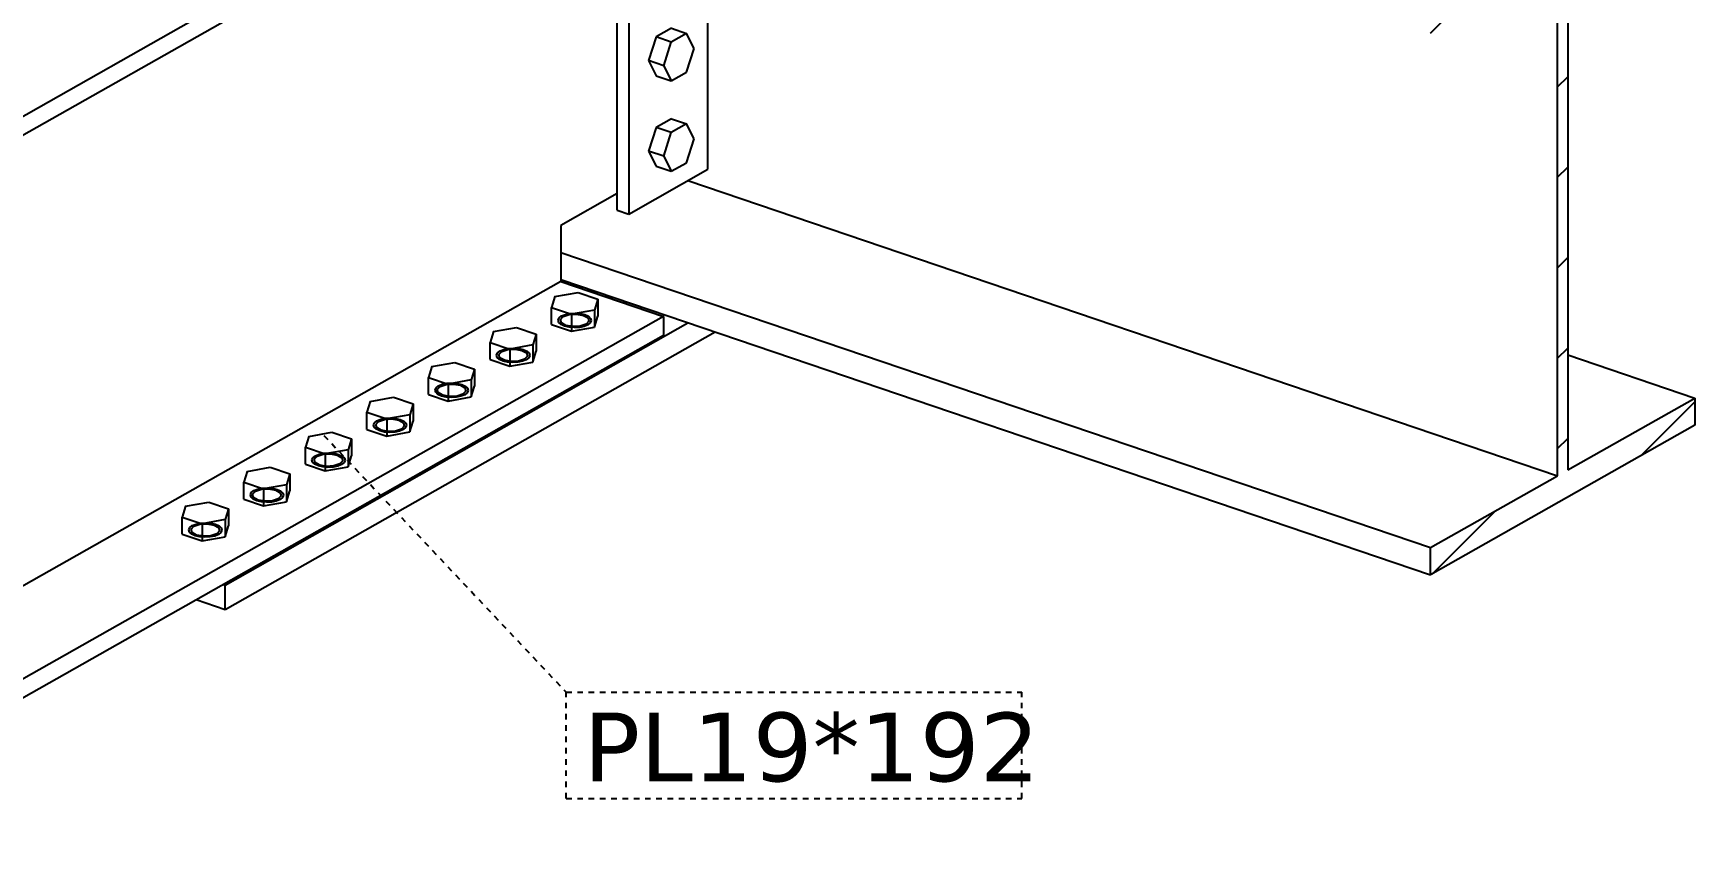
# Model space of a CAD drawing. Header units: millimetres. Extents: x 15962 to 71432, y 9666 to 72266.
# Drawn here: x 54329 to 55483, y 33705 to 34266 of the extents above; entities that cross this region are included whole.
import ezdxf

# ---------------------------------------------------------------- set-up
doc = ezdxf.new("R2010")
doc.units = ezdxf.units.MM
doc.header["$LTSCALE"] = 2
doc.linetypes.add('DXK_LINE_DOT2', pattern=[3.9198, 1.9599, -1.9599])
doc.styles.add('Arial Narrow', font='verdana.ttf', dxfattribs={"height": 0.2})

msp = doc.modelspace()

# ---------------------------------------------------------------- hatches: boundary and pattern name
at = {"linetype": 'Continuous'}
h = msp.add_hatch(dxfattribs=at)
h.set_pattern_fill('', scale=14, style=0, pattern_type=0)
h.set_pattern_definition([(45, (55299.693, 34265.883), (-31.431, 31.431), [])])
h.paths.add_polyline_path([(55299.6926, 34284.7574), (55299.6926, 34265.8827), (55388.0049, 34315.882), (55388.0049, 33958.162), (55299.6926, 33908.1627), (55299.6926, 33889.288), (55483.3577, 33993.2727), (55483.3577, 34012.1474), (55395.0454, 33962.1481), (55395.0454, 34319.8681), (55483.3577, 34369.8674), (55483.3577, 34388.7421)])

# ---------------------------------------------------------------- linework, layer by layer
at = {"color": 2, "linetype": 'Continuous'}
for p, q in [((54797.5174, 34171.169), (54797.5174, 34391.4503)), ((54734.5112, 34142.6573), (54734.5112, 34371.7338)), ((54742.4181, 34374.2081), (54742.4181, 34139.9735)), ((55388.0049, 33958.162), (55388.0049, 34315.882)), ((55395.0454, 34319.8681), (55395.0454, 33962.1481)), ((54147.2692, 34096.4129), (54508.8139, 34301.1066)), ((54147.2692, 34109.5353), (54460.5902, 34286.9265)), ((54742.4181, 34139.9735), (54797.5174, 34171.169)), ((54783.6225, 34163.3021), (55388.0049, 33958.162)), ((54734.511, 34154.3417), (54695.1914, 34132.0803)), ((54734.5112, 34142.6573), (54742.4181, 34139.9735)), ((54695.1914, 34132.0803), (54695.1914, 34093.0726)), ((54695.1914, 34113.3431), (55299.6926, 33908.1627)), ((54695.1914, 34093.0726), (54075.8699, 33742.4349)), ((54695.1914, 34094.4684), (55299.6926, 33889.288)), ((54695.1914, 34093.0726), (54766.5908, 34068.8382)), ((54766.5908, 34068.8382), (54147.2692, 33718.2003)), ((54766.5908, 34068.8382), (54766.5908, 34055.7158)), ((54766.5908, 34055.7158), (54147.2692, 33705.078)), ((54461.9873, 33881.9959), (54783.6196, 34064.454)), ((54802.4537, 34058.0613), (54461.9873, 33864.9188)), ((55395.0454, 34042.1224), (55483.3577, 34012.1474)), ((55395.0454, 33962.1481), (55483.3577, 34012.1474)), ((55483.3577, 34012.1474), (55483.3577, 33993.2727)), ((55483.3577, 33993.2727), (55299.6926, 33889.288)), ((55299.6926, 33908.1627), (55388.0049, 33958.162)), ((55299.6926, 33889.288), (55299.6926, 33908.1627)), ((54460.5902, 33882.4692), (54461.9873, 33881.9959)), ((54461.9873, 33864.9188), (54461.9873, 33881.9959)), ((54461.9873, 33864.9188), (54441.7188, 33871.7848))]:
    msp.add_line(p, q, dxfattribs=at)
at = {"color": 7, "linetype": 'Continuous'}
for p, q in [((54761.6048, 34263.1857), (54756.3028, 34246.702)), ((54772.2086, 34269.1892), (54761.6048, 34263.1857)), ((54772.0419, 34259.6431), (54761.6048, 34263.1857)), ((54782.6458, 34265.6466), (54772.0419, 34259.6431)), ((54772.2086, 34269.1892), (54782.6458, 34265.6466)), ((54787.9477, 34255.1665), (54782.6458, 34265.6466)), ((54766.74, 34243.1594), (54772.0419, 34259.6431)), ((54782.6458, 34238.6828), (54787.9477, 34255.1665)), ((54766.74, 34243.1594), (54756.3028, 34246.702)), ((54756.3028, 34246.702), (54761.6048, 34236.2218)), ((54766.74, 34243.1594), (54772.0419, 34232.6793)), ((54761.6048, 34236.2218), (54772.0419, 34232.6793)), ((54772.0419, 34232.6793), (54782.6458, 34238.6828)), ((54772.2086, 34206.2736), (54761.6048, 34200.2701)), ((54772.2086, 34206.2736), (54782.6458, 34202.7311)), ((54761.6048, 34200.2701), (54756.3028, 34183.7864)), ((54772.0419, 34196.7275), (54761.6048, 34200.2701)), ((54766.74, 34180.2438), (54772.0419, 34196.7275)), ((54782.6458, 34202.7311), (54772.0419, 34196.7275)), ((54787.9477, 34192.2509), (54782.6458, 34202.7311)), ((54766.74, 34180.2438), (54756.3028, 34183.7864)), ((54756.3028, 34183.7864), (54761.6048, 34173.3063)), ((54782.6458, 34175.7672), (54787.9477, 34192.2509)), ((54761.6048, 34173.3063), (54772.0419, 34169.7637)), ((54766.74, 34180.2438), (54772.0419, 34169.7637)), ((54772.0419, 34169.7637), (54782.6458, 34175.7672)), ((54691.1954, 34082.64), (54688.8816, 34075.1152)), ((54691.1954, 34082.64), (54707.2179, 34085.5239)), ((54707.2179, 34085.5239), (54720.9265, 34080.8831)), ((54720.9265, 34080.8831), (54718.6127, 34073.3584)), ((54720.9265, 34080.8831), (54720.9265, 34069.019)), ((54688.8816, 34075.1152), (54702.5902, 34070.4744)), ((54688.8816, 34063.2511), (54688.8816, 34075.1152)), ((54693.409, 34066.2826), (54694.0756, 34067.8326)), ((54693.8676, 34064.7182), (54693.409, 34066.2826)), ((54694.0756, 34067.8326), (54695.8022, 34069.2164)), ((54694.9937, 34066.7207), (54696.9894, 34068.8145)), ((54695.6535, 34064.47), (54694.9937, 34066.7207)), ((54695.8022, 34069.2164), (54698.4197, 34070.2985)), ((54696.9894, 34068.8145), (54701.1058, 34070.1903)), ((54698.4197, 34070.2985), (54701.672, 34070.9732)), ((54701.1058, 34070.1903), (54706.2399, 34070.4795)), ((54701.672, 34070.9732), (54705.2406, 34071.1742)), ((54718.6127, 34073.3584), (54702.5902, 34070.4744)), ((54702.5902, 34070.4744), (54702.5902, 34058.6103)), ((54705.2406, 34071.1742), (54708.7763, 34070.882)), ((54706.2399, 34070.4795), (54711.0162, 34069.6047)), ((54708.7763, 34070.882), (54711.933, 34070.1251)), ((54711.0162, 34069.6047), (54714.1546, 34067.8001)), ((54711.933, 34070.1251), (54714.4016, 34068.9776)), ((54714.1546, 34067.8001), (54714.8144, 34065.5495)), ((54714.4016, 34068.9776), (54715.9405, 34067.5519)), ((54715.9405, 34067.5519), (54716.3991, 34065.9876)), ((54718.6127, 34073.3584), (54718.6127, 34061.4943)), ((54718.6127, 34061.4943), (54720.9265, 34069.019)), ((54648.4107, 34058.353), (54646.0969, 34050.8282)), ((54648.4107, 34058.353), (54664.4332, 34061.2369)), ((54664.4332, 34061.2369), (54678.1418, 34056.5961)), ((54678.1418, 34056.5961), (54675.828, 34049.0714)), ((54678.1418, 34056.5961), (54678.1418, 34044.7321)), ((54688.8816, 34063.2511), (54702.5902, 34058.6103)), ((54695.4065, 34063.2925), (54693.8676, 34064.7182)), ((54697.8751, 34062.1451), (54695.4065, 34063.2925)), ((54698.792, 34062.6655), (54695.6535, 34064.47)), ((54701.0318, 34061.3882), (54697.8751, 34062.1451)), ((54703.5682, 34061.7907), (54698.792, 34062.6655)), ((54704.5675, 34061.096), (54701.0318, 34061.3882)), ((54702.5902, 34058.6103), (54718.6127, 34061.4943)), ((54708.7023, 34062.0799), (54703.5682, 34061.7907)), ((54708.1361, 34061.297), (54704.5675, 34061.096)), ((54711.3884, 34061.9716), (54708.1361, 34061.297)), ((54712.8187, 34063.4557), (54708.7023, 34062.0799)), ((54714.0059, 34063.0538), (54711.3884, 34061.9716)), ((54714.8144, 34065.5495), (54712.8187, 34063.4557)), ((54715.7325, 34064.4376), (54714.0059, 34063.0538)), ((54716.3991, 34065.9876), (54715.7325, 34064.4376)), ((54646.0969, 34050.8282), (54659.8055, 34046.1874)), ((54646.0969, 34038.9641), (54646.0969, 34050.8282)), ((54650.6243, 34041.9956), (54651.2909, 34043.5456)), ((54651.2909, 34043.5456), (54653.0175, 34044.9294)), ((54652.209, 34042.4337), (54654.2047, 34044.5275)), ((54653.0175, 34044.9294), (54655.635, 34046.0115)), ((54654.2047, 34044.5275), (54658.3211, 34045.9033)), ((54655.635, 34046.0115), (54658.8873, 34046.6862)), ((54658.3211, 34045.9033), (54663.4553, 34046.1925)), ((54658.8873, 34046.6862), (54662.4559, 34046.8872)), ((54675.828, 34049.0714), (54659.8055, 34046.1874)), ((54659.8055, 34046.1874), (54659.8055, 34034.3233)), ((54662.4559, 34046.8872), (54665.9916, 34046.595)), ((54663.4553, 34046.1925), (54668.2315, 34045.3177)), ((54665.9916, 34046.595), (54669.1483, 34045.8381)), ((54668.2315, 34045.3177), (54671.3699, 34043.5131)), ((54669.1483, 34045.8381), (54671.6169, 34044.6907)), ((54671.3699, 34043.5131), (54672.0297, 34041.2625)), ((54671.6169, 34044.6907), (54673.1558, 34043.265)), ((54673.1558, 34043.265), (54673.6144, 34041.7006)), ((54675.828, 34049.0714), (54675.828, 34037.2073)), ((54675.828, 34037.2073), (54678.1418, 34044.7321)), ((54605.626, 34034.066), (54603.3122, 34026.5412)), ((54605.626, 34034.066), (54621.6485, 34036.9499)), ((54621.6485, 34036.9499), (54635.3571, 34032.3091)), ((54635.3571, 34032.3091), (54633.0433, 34024.7844)), ((54635.3571, 34032.3091), (54635.3571, 34020.4451)), ((54646.0969, 34038.9641), (54659.8055, 34034.3233)), ((54651.0829, 34040.4312), (54650.6243, 34041.9956)), ((54652.6218, 34039.0055), (54651.0829, 34040.4312)), ((54652.8688, 34040.183), (54652.209, 34042.4337)), ((54655.0905, 34037.8581), (54652.6218, 34039.0055)), ((54656.0073, 34038.3785), (54652.8688, 34040.183)), ((54658.2471, 34037.1012), (54655.0905, 34037.8581)), ((54660.7835, 34037.5037), (54656.0073, 34038.3785)), ((54661.7828, 34036.809), (54658.2471, 34037.1012)), ((54659.8055, 34034.3233), (54675.828, 34037.2073)), ((54665.9176, 34037.7929), (54660.7835, 34037.5037)), ((54665.3515, 34037.01), (54661.7828, 34036.809)), ((54668.6037, 34037.6847), (54665.3515, 34037.01)), ((54670.0341, 34039.1687), (54665.9176, 34037.7929)), ((54671.2213, 34038.7668), (54668.6037, 34037.6847)), ((54672.0297, 34041.2625), (54670.0341, 34039.1687)), ((54672.9478, 34040.1506), (54671.2213, 34038.7668)), ((54673.6144, 34041.7006), (54672.9478, 34040.1506)), ((54603.3122, 34026.5412), (54617.0209, 34021.9004)), ((54603.3122, 34014.6772), (54603.3122, 34026.5412)), ((54608.5062, 34019.2586), (54610.2328, 34020.6424)), ((54609.4243, 34018.1467), (54611.42, 34020.2405)), ((54610.2328, 34020.6424), (54612.8503, 34021.7245)), ((54611.42, 34020.2405), (54615.5364, 34021.6163)), ((54612.8503, 34021.7245), (54616.1026, 34022.3992)), ((54615.5364, 34021.6163), (54620.6706, 34021.9055)), ((54616.1026, 34022.3992), (54619.6712, 34022.6002)), ((54633.0433, 34024.7844), (54617.0209, 34021.9004)), ((54617.0209, 34021.9004), (54617.0209, 34010.0364)), ((54619.6712, 34022.6002), (54623.2069, 34022.308)), ((54620.6706, 34021.9055), (54625.4468, 34021.0307)), ((54623.2069, 34022.308), (54626.3636, 34021.5511)), ((54625.4468, 34021.0307), (54628.5853, 34019.2262)), ((54626.3636, 34021.5511), (54628.8322, 34020.4037)), ((54628.8322, 34020.4037), (54630.3711, 34018.978)), ((54633.0433, 34024.7844), (54633.0433, 34012.9203)), ((54633.0433, 34012.9203), (54635.3571, 34020.4451)), ((54562.8414, 34009.779), (54560.5275, 34002.2542)), ((54562.8414, 34009.779), (54578.8638, 34012.663)), ((54578.8638, 34012.663), (54592.5725, 34008.0222)), ((54603.3122, 34014.6772), (54617.0209, 34010.0364)), ((54607.8396, 34017.7086), (54608.5062, 34019.2586)), ((54608.2982, 34016.1443), (54607.8396, 34017.7086)), ((54609.8371, 34014.7186), (54608.2982, 34016.1443)), ((54610.0841, 34015.8961), (54609.4243, 34018.1467)), ((54612.3058, 34013.5711), (54609.8371, 34014.7186)), ((54613.2226, 34014.0915), (54610.0841, 34015.8961)), ((54615.4624, 34012.8142), (54612.3058, 34013.5711)), ((54617.9988, 34013.2167), (54613.2226, 34014.0915)), ((54618.9981, 34012.522), (54615.4624, 34012.8142)), ((54617.0209, 34010.0364), (54633.0433, 34012.9203)), ((54623.133, 34013.5059), (54617.9988, 34013.2167)), ((54622.5668, 34012.723), (54618.9981, 34012.522)), ((54625.819, 34013.3977), (54622.5668, 34012.723)), ((54627.2494, 34014.8817), (54623.133, 34013.5059)), ((54628.4366, 34014.4798), (54625.819, 34013.3977)), ((54629.245, 34016.9755), (54627.2494, 34014.8817)), ((54630.1631, 34015.8636), (54628.4366, 34014.4798)), ((54628.5853, 34019.2262), (54629.245, 34016.9755)), ((54630.8298, 34017.4136), (54630.1631, 34015.8636)), ((54630.3711, 34018.978), (54630.8298, 34017.4136)), ((54560.5275, 34002.2542), (54574.2362, 33997.6134)), ((54560.5275, 33990.3902), (54560.5275, 34002.2542)), ((54567.4481, 33996.3554), (54570.0656, 33997.4376)), ((54568.6353, 33995.9535), (54572.7517, 33997.3293)), ((54570.0656, 33997.4376), (54573.3179, 33998.1122)), ((54572.7517, 33997.3293), (54577.8859, 33997.6185)), ((54573.3179, 33998.1122), (54576.8865, 33998.3132)), ((54590.2586, 34000.4974), (54574.2362, 33997.6134)), ((54574.2362, 33997.6134), (54574.2362, 33985.7494)), ((54576.8865, 33998.3132), (54580.4222, 33998.021)), ((54577.8859, 33997.6185), (54582.6621, 33996.7437)), ((54580.4222, 33998.021), (54583.5789, 33997.2641)), ((54583.5789, 33997.2641), (54586.0475, 33996.1167)), ((54592.5725, 34008.0222), (54590.2586, 34000.4974)), ((54590.2586, 34000.4974), (54590.2586, 33988.6333)), ((54592.5725, 34008.0222), (54592.5725, 33996.1581)), ((54520.0567, 33985.492), (54517.7428, 33977.9673)), ((54520.0567, 33985.492), (54536.0791, 33988.376)), ((54536.0791, 33988.376), (54549.7878, 33983.7352)), ((54560.5275, 33990.3902), (54574.2362, 33985.7494)), ((54565.0549, 33993.4217), (54565.7215, 33994.9716)), ((54565.5135, 33991.8573), (54565.0549, 33993.4217)), ((54567.0525, 33990.4316), (54565.5135, 33991.8573)), ((54565.7215, 33994.9716), (54567.4481, 33996.3554)), ((54566.6396, 33993.8597), (54568.6353, 33995.9535)), ((54567.2994, 33991.6091), (54566.6396, 33993.8597)), ((54569.5211, 33989.2841), (54567.0525, 33990.4316)), ((54570.4379, 33989.8045), (54567.2994, 33991.6091)), ((54572.6777, 33988.5272), (54569.5211, 33989.2841)), ((54575.2141, 33988.9297), (54570.4379, 33989.8045)), ((54576.2134, 33988.235), (54572.6777, 33988.5272)), ((54574.2362, 33985.7494), (54590.2586, 33988.6333)), ((54580.3483, 33989.2189), (54575.2141, 33988.9297)), ((54579.7821, 33988.436), (54576.2134, 33988.235)), ((54583.0344, 33989.1107), (54579.7821, 33988.436)), ((54584.4647, 33990.5947), (54580.3483, 33989.2189)), ((54582.6621, 33996.7437), (54585.8006, 33994.9392)), ((54585.6519, 33990.1928), (54583.0344, 33989.1107)), ((54586.4604, 33992.6885), (54584.4647, 33990.5947)), ((54587.3785, 33991.5766), (54585.6519, 33990.1928)), ((54585.8006, 33994.9392), (54586.4604, 33992.6885)), ((54586.0475, 33996.1167), (54587.5865, 33994.691)), ((54588.0451, 33993.1266), (54587.3785, 33991.5766)), ((54587.5865, 33994.691), (54588.0451, 33993.1266)), ((54590.2586, 33988.6333), (54592.5725, 33996.1581)), ((54517.7428, 33977.9673), (54531.4515, 33973.3265)), ((54517.7428, 33966.1032), (54517.7428, 33977.9673)), ((54530.5332, 33973.8252), (54534.1019, 33974.0262)), ((54547.4739, 33976.2104), (54531.4515, 33973.3265)), ((54534.1019, 33974.0262), (54537.6376, 33973.734)), ((54549.7878, 33983.7352), (54547.4739, 33976.2104)), ((54547.4739, 33976.2104), (54547.4739, 33964.3463)), ((54549.7878, 33983.7352), (54549.7878, 33971.8711)), ((54477.272, 33961.205), (54493.2944, 33964.089)), ((54493.2944, 33964.089), (54507.0031, 33959.4482)), ((54517.7428, 33966.1032), (54531.4515, 33961.4624)), ((54522.2702, 33969.1347), (54522.9368, 33970.6846)), ((54522.7288, 33967.5703), (54522.2702, 33969.1347)), ((54524.2678, 33966.1446), (54522.7288, 33967.5703)), ((54522.9368, 33970.6846), (54524.6634, 33972.0684)), ((54523.8549, 33969.5727), (54525.8506, 33971.6665)), ((54524.5147, 33967.3221), (54523.8549, 33969.5727)), ((54526.7364, 33964.9971), (54524.2678, 33966.1446)), ((54527.6532, 33965.5176), (54524.5147, 33967.3221)), ((54524.6634, 33972.0684), (54527.2809, 33973.1506)), ((54525.8506, 33971.6665), (54529.967, 33973.0423)), ((54529.8931, 33964.2402), (54526.7364, 33964.9971)), ((54527.2809, 33973.1506), (54530.5332, 33973.8252)), ((54532.4294, 33964.6427), (54527.6532, 33965.5176)), ((54533.4288, 33963.948), (54529.8931, 33964.2402)), ((54529.967, 33973.0423), (54535.1012, 33973.3315)), ((54531.4515, 33973.3265), (54531.4515, 33961.4624)), ((54531.4515, 33961.4624), (54547.4739, 33964.3463)), ((54537.5636, 33964.9319), (54532.4294, 33964.6427)), ((54536.9974, 33964.1491), (54533.4288, 33963.948)), ((54535.1012, 33973.3315), (54539.8774, 33972.4567)), ((54540.2497, 33964.8237), (54536.9974, 33964.1491)), ((54541.68, 33966.3078), (54537.5636, 33964.9319)), ((54537.6376, 33973.734), (54540.7942, 33972.9771)), ((54539.8774, 33972.4567), (54543.0159, 33970.6522)), ((54542.8672, 33965.9059), (54540.2497, 33964.8237)), ((54540.7942, 33972.9771), (54543.2628, 33971.8297)), ((54543.6757, 33968.4015), (54541.68, 33966.3078)), ((54544.5938, 33967.2896), (54542.8672, 33965.9059)), ((54543.0159, 33970.6522), (54543.6757, 33968.4015)), ((54543.2628, 33971.8297), (54544.8018, 33970.404)), ((54545.2604, 33968.8396), (54544.5938, 33967.2896)), ((54544.8018, 33970.404), (54545.2604, 33968.8396)), ((54547.4739, 33964.3463), (54549.7878, 33971.8711)), ((54477.272, 33961.205), (54474.9582, 33953.6803)), ((54474.9582, 33953.6803), (54488.6668, 33949.0395)), ((54474.9582, 33941.8162), (54474.9582, 33953.6803)), ((54504.6893, 33951.9234), (54488.6668, 33949.0395)), ((54507.0031, 33959.4482), (54504.6893, 33951.9234)), ((54504.6893, 33951.9234), (54504.6893, 33940.0593)), ((54507.0031, 33959.4482), (54507.0031, 33947.5841)), ((54434.4873, 33936.918), (54450.5098, 33939.802)), ((54450.5098, 33939.802), (54464.2184, 33935.1612)), ((54474.9582, 33941.8162), (54488.6668, 33937.1754)), ((54479.4855, 33944.8477), (54480.1522, 33946.3976)), ((54479.9442, 33943.2833), (54479.4855, 33944.8477)), ((54481.4831, 33941.8576), (54479.9442, 33943.2833)), ((54480.1522, 33946.3976), (54481.8787, 33947.7814)), ((54481.0703, 33945.2857), (54483.0659, 33947.3795)), ((54481.73, 33943.0351), (54481.0703, 33945.2857)), ((54483.9517, 33940.7101), (54481.4831, 33941.8576)), ((54484.8685, 33941.2306), (54481.73, 33943.0351)), ((54481.8787, 33947.7814), (54484.4963, 33948.8636)), ((54483.0659, 33947.3795), (54487.1824, 33948.7553)), ((54487.1084, 33939.9532), (54483.9517, 33940.7101)), ((54484.4963, 33948.8636), (54487.7485, 33949.5382)), ((54489.6447, 33940.3557), (54484.8685, 33941.2306)), ((54490.6441, 33939.661), (54487.1084, 33939.9532)), ((54487.1824, 33948.7553), (54492.3165, 33949.0446)), ((54487.7485, 33949.5382), (54491.3172, 33949.7392)), ((54488.6668, 33949.0395), (54488.6668, 33937.1754)), ((54488.6668, 33937.1754), (54504.6893, 33940.0593)), ((54494.7789, 33940.6449), (54489.6447, 33940.3557)), ((54494.2127, 33939.8621), (54490.6441, 33939.661)), ((54491.3172, 33949.7392), (54494.8529, 33949.447)), ((54492.3165, 33949.0446), (54497.0927, 33948.1697)), ((54497.465, 33940.5367), (54494.2127, 33939.8621)), ((54498.8953, 33942.0208), (54494.7789, 33940.6449)), ((54494.8529, 33949.447), (54498.0095, 33948.6901)), ((54497.0927, 33948.1697), (54500.2312, 33946.3652)), ((54500.0825, 33941.6189), (54497.465, 33940.5367)), ((54498.0095, 33948.6901), (54500.4782, 33947.5427)), ((54500.891, 33944.1145), (54498.8953, 33942.0208)), ((54501.8091, 33943.0026), (54500.0825, 33941.6189)), ((54500.2312, 33946.3652), (54500.891, 33944.1145)), ((54500.4782, 33947.5427), (54502.0171, 33946.117)), ((54502.4757, 33944.5526), (54501.8091, 33943.0026)), ((54502.0171, 33946.117), (54502.4757, 33944.5526)), ((54504.6893, 33940.0593), (54507.0031, 33947.5841)), ((54434.4873, 33936.918), (54432.1735, 33929.3933)), ((54432.1735, 33929.3933), (54445.8821, 33924.7525)), ((54432.1735, 33917.5292), (54432.1735, 33929.3933)), ((54464.2184, 33935.1612), (54461.9046, 33927.6364)), ((54464.2184, 33935.1612), (54464.2184, 33923.2971)), ((54432.1735, 33917.5292), (54445.8821, 33912.8884)), ((54436.7009, 33920.5607), (54437.3675, 33922.1106)), ((54437.1595, 33918.9963), (54436.7009, 33920.5607)), ((54438.6984, 33917.5706), (54437.1595, 33918.9963)), ((54437.3675, 33922.1106), (54439.094, 33923.4944)), ((54438.2856, 33920.9988), (54440.2812, 33923.0925)), ((54438.9454, 33918.7481), (54438.2856, 33920.9988)), ((54441.167, 33916.4231), (54438.6984, 33917.5706)), ((54442.0838, 33916.9436), (54438.9454, 33918.7481)), ((54439.094, 33923.4944), (54441.7116, 33924.5766)), ((54440.2812, 33923.0925), (54444.3977, 33924.4683)), ((54444.3237, 33915.6663), (54441.167, 33916.4231)), ((54441.7116, 33924.5766), (54444.9638, 33925.2512)), ((54446.86, 33916.0687), (54442.0838, 33916.9436)), ((54444.3977, 33924.4683), (54449.5318, 33924.7576)), ((54444.9638, 33925.2512), (54448.5325, 33925.4523)), ((54461.9046, 33927.6364), (54445.8821, 33924.7525)), ((54445.8821, 33924.7525), (54445.8821, 33912.8884)), ((54451.9942, 33916.358), (54446.86, 33916.0687)), ((54448.5325, 33925.4523), (54452.0682, 33925.16)), ((54449.5318, 33924.7576), (54454.308, 33923.8827)), ((54454.6803, 33916.2497), (54451.428, 33915.5751)), ((54456.1106, 33917.7338), (54451.9942, 33916.358)), ((54452.0682, 33925.16), (54455.2248, 33924.4031)), ((54454.308, 33923.8827), (54457.4465, 33922.0782)), ((54457.2978, 33917.3319), (54454.6803, 33916.2497)), ((54455.2248, 33924.4031), (54457.6935, 33923.2557)), ((54458.1063, 33919.8275), (54456.1106, 33917.7338)), ((54459.0244, 33918.7157), (54457.2978, 33917.3319)), ((54457.4465, 33922.0782), (54458.1063, 33919.8275)), ((54457.6935, 33923.2557), (54459.2324, 33921.83)), ((54459.691, 33920.2656), (54459.0244, 33918.7157)), ((54459.2324, 33921.83), (54459.691, 33920.2656)), ((54461.9046, 33927.6364), (54461.9046, 33915.7723)), ((54461.9046, 33915.7723), (54464.2184, 33923.2971)), ((54447.8594, 33915.374), (54444.3237, 33915.6663)), ((54445.8821, 33912.8884), (54461.9046, 33915.7723)), ((54451.428, 33915.5751), (54447.8594, 33915.374))]:
    msp.add_line(p, q, dxfattribs=at)
at = {"color": 7, "linetype": 'DXK_LINE_DOT2'}
for p, q in [((54530.6377, 33986.1653), (54698.8932, 33807.7454)), ((54698.8932, 33807.7454), (55015.6178, 33807.7454)), ((54698.8932, 33733.7454), (54698.8932, 33807.7454)), ((55015.6178, 33733.7454), (55015.6178, 33807.7454)), ((54698.8932, 33733.7454), (55015.6178, 33733.7454))]:
    msp.add_line(p, q, dxfattribs=at)

# ---------------------------------------------------------------- next in the draw order: wipeouts: each hides what was drawn before it
at = {"color": 0}
msp.add_wipeout([(55003.6178, 33745.7454), (55003.6178, 33795.7454), (54710.8932, 33795.7454), (54710.8932, 33745.7454)], dxfattribs=at)

# ---------------------------------------------------------------- next in the draw order: wipeouts: each hides what was drawn before it
msp.add_wipeout([(55003.6178, 33745.7454), (55003.6178, 33795.7454), (54710.8932, 33795.7454), (54710.8932, 33745.7454)], dxfattribs=at)

# ---------------------------------------------------------------- next in the draw order: texts
at = {"color": 96, "style": 'Arial Narrow'}
msp.add_text('PL19*192', height=47.75391, dxfattribs=at).set_placement((54710.8932, 33745.7454))

doc.saveas('drawing.dxf')
